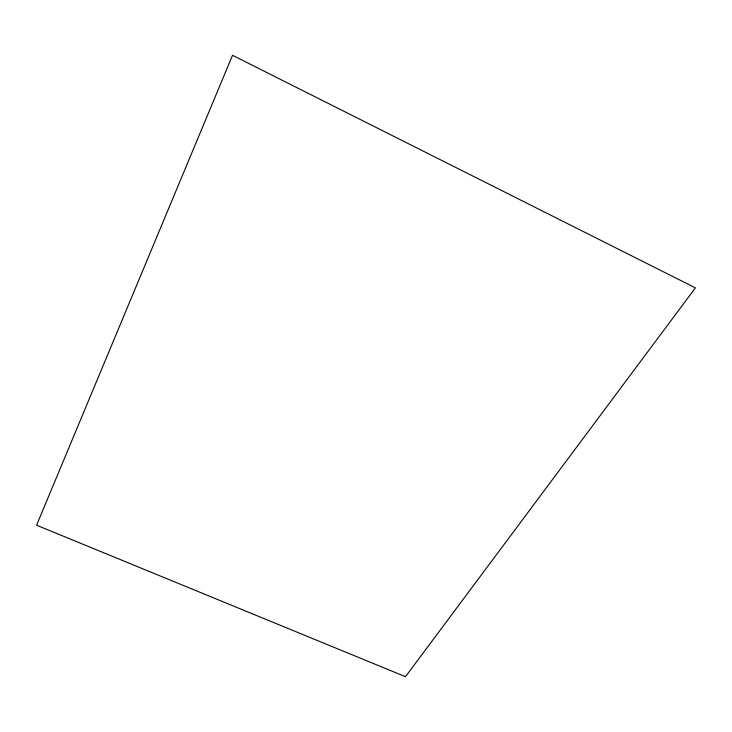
<?xml version="1.0" encoding="UTF-8"?>
<svg xmlns="http://www.w3.org/2000/svg" width="732" height="732" viewBox="0 0 732 732"><rect width="100%" height="100%" fill="white"/><g stroke="black" fill="none" stroke-linecap="round" stroke-linejoin="round"><path stroke-width="1.1" d="M232.52 55.303L36.6 525.201L405.482 676.697L695.4 287.868L232.52 55.303"/></g></svg>
